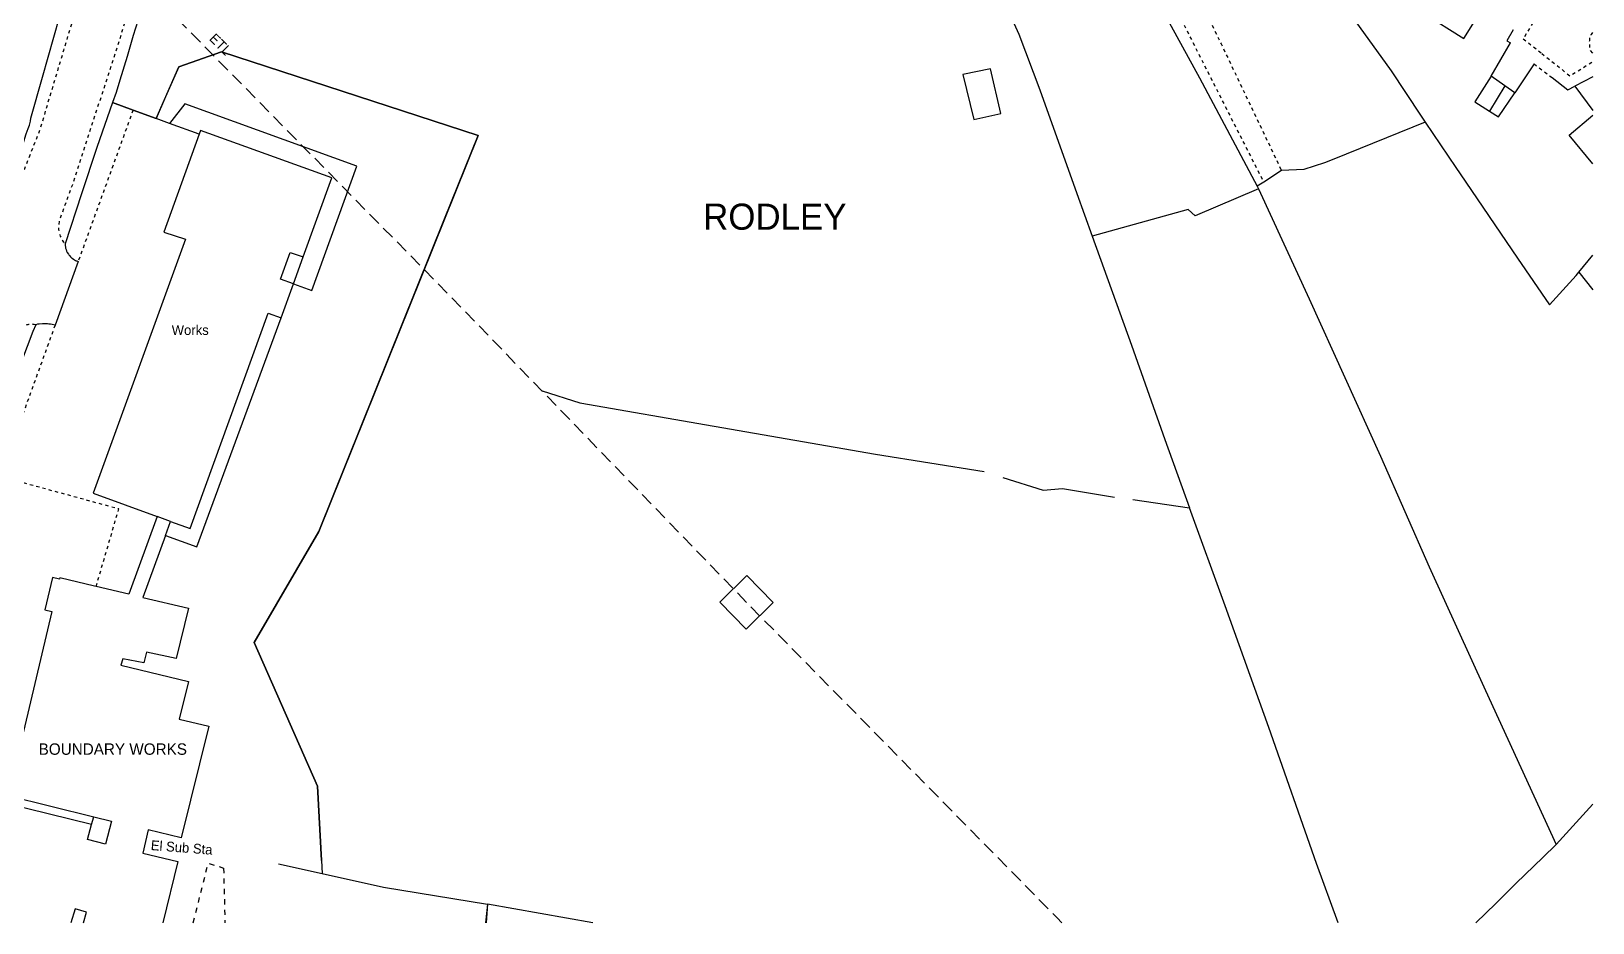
# Model space of a CAD drawing. Extents: x 421500 to 422711, y 436000 to 437000.
# Drawn here: x 422260.5 to 422500, y 436000 to 436136.8 of the extents above; entities that cross this region are included whole.
import ezdxf

# ---------------------------------------------------------------- set-up
doc = ezdxf.new("R2010")
doc.units = 0
for name, pattern in [('716709-ExBase$0$OS-DASHEDLINE', [1, 0.5, -0.5]), ('716709-ExBase$0$OS-LANDFORM', [1.6, 0.8, -0.8]), ('716709-ExBase$0$OS-OVERHEAD', [3, 2, -1])]:
    doc.linetypes.add(name, pattern=pattern)
for name, color, linetype in [('716709-ExBase$0$OS-LINE_0001_BLG_OUTLINE', 7, 'Continuous'), ('716709-ExBase$0$OS-LINE_0021_ROAD_OR_TRACK', 8, '716709-ExBase$0$OS-DASHEDLINE'), ('716709-ExBase$0$OS-LINE_0030_BLG_DIVISION', 8, 'Continuous'), ('716709-ExBase$0$OS-LINE_0030_OBSTRUCTING_FEAT', 8, 'Continuous'), ('716709-ExBase$0$OS-LINE_0032_PATH_OR_EDGE', 8, '716709-ExBase$0$OS-DASHEDLINE'), ('716709-ExBase$0$OS-LINE_0043_OVERHEAD_CONSTRN', 8, '716709-ExBase$0$OS-OVERHEAD'), ('716709-ExBase$0$OS-LINE_0049_PYLON_EDGE', 8, 'Continuous'), ('716709-ExBase$0$OS-LINE_0374_TOP_OF_SLOPE', 8, '716709-ExBase$0$OS-LANDFORM'), ('716709-ExBase$0$OS-LINE_0376_BOT_SLOPE_CLIFF', 8, '716709-ExBase$0$OS-LANDFORM'), ('716709-ExBase$0$OS-PARLIAMENT_CONSTITNCY_0079', 8, 'Continuous'), ('716709-ExBase$0$OS-TEXT_BUILDING_OR_STRUCTURE', 4, 'Continuous'), ('716709-ExBase$0$OS-TEXT_BUILT_ENVIRONMENT', 4, 'Continuous'), ('716709-ExBase$0$OS-TEXT_GENERAL_FEATURE', 4, 'Continuous'), ('716709-ExBase$0$OS-TEXT_MANMADE_SURFACE', 4, 'Continuous')]:
    doc.layers.add(name, color=color, linetype=linetype)
doc.styles.add('716709-ExBase$0$Standard', font='romans.shx')

msp = doc.modelspace()

# ---------------------------------------------------------------- linework, layer by layer
at = {"layer": '716709-ExBase$0$OS-LINE_0001_BLG_OUTLINE'}
for p, q in [((422298.83, 436092.81), (422300.7, 436097.98)), ((422281.08, 436059.41), (422281.87, 436061.57)), ((422256.9, 436019.5), (422270.08, 436016.27)), ((422269.74, 436015.09), (422256.65, 436018.3))]:
    msp.add_line(p, q, dxfattribs=at)
at = {"layer": '716709-ExBase$0$OS-LINE_0001_BLG_OUTLINE', "flags": 128}
for points in [[(422476.91, 436143.96), (422474.05, 436139.5), (422480.2, 436135.65), (422482.99, 436140.05)], [(422500, 436116.4), (422496.4, 436120.8), (422500, 436123.85)], [(422286.27, 436120.97), (422280.82, 436105.93), (422284.14, 436104.83), (422270.02, 436065.87), (422279.8, 436062.32)], [(422302.2, 436102.12), (422306.59, 436114.25), (422286.48, 436121.54), (422286.27, 436120.97)], [(422300.7, 436097.98), (422298.72, 436098.7), (422300.22, 436102.83), (422302.2, 436102.12)], [(422281.87, 436061.57), (422284.88, 436060.48), (422296.85, 436093.53), (422298.83, 436092.81)], [(422279.8, 436062.32), (422275.48, 436050.4), (422270.45, 436051.59)], [(422281.08, 436059.41), (422277.61, 436049.9), (422284.6, 436048.25), (422282.75, 436040.55), (422278.2, 436041.5), (422277.75, 436039.85), (422274.55, 436040.5), (422274.25, 436039.5), (422284.6, 436037), (422283.2, 436031.25), (422287.75, 436030.15), (422283.5, 436013.05), (422278.45, 436014.25), (422277.6, 436010.7), (422283, 436009.4), (422280.7, 436000)], [(422270.45, 436051.59), (422270.2, 436051.65), (422264.9, 436052.9), (422264.85, 436052.71), (422263.78, 436052.96), (422262.6, 436048), (422263.67, 436047.74), (422259.5, 436030.2), (422258.79, 436027.28)], [(422270.08, 436016.27), (422272.8, 436015.6), (422271.9, 436012.05), (422269.15, 436012.75), (422269.74, 436015.09)], [(422268.5, 436000), (422268.95, 436001.65), (422267.25, 436002.15), (422266.55, 436000)]]:
    msp.add_lwpolyline(points, dxfattribs=at)
at = {"layer": '716709-ExBase$0$OS-LINE_0021_ROAD_OR_TRACK'}
msp.add_line((422489.35, 436135.6), (422492.17, 436133.35), dxfattribs=at)
at = {"layer": '716709-ExBase$0$OS-LINE_0021_ROAD_OR_TRACK', "flags": 128}
for points in [[(422291.7, 436210.95), (422291.65, 436210.85), (422291.45, 436210.6), (422291.3, 436210.4), (422291.2, 436210.2), (422291.1, 436209.95), (422291.05, 436209.75), (422291, 436209.6), (422288.05, 436195.75), (422284.75, 436179.8), (422282.75, 436170.95), (422281.55, 436165.05), (422280.2, 436158.7), (422279, 436153.8), (422278.5, 436151.5), (422278.2, 436149.9), (422277.95, 436148.75), (422277.55, 436146.75), (422276.95, 436145.05), (422276.9, 436144.9), (422276.2, 436142.6), (422276.1, 436142.25), (422273.95, 436135.2), (422271.6, 436127.95), (422266.8, 436113.2), (422264.81, 436107.75), (422264.68, 436106.9), (422264.68, 436106.72), (422264.7, 436106.36), (422264.76, 436106), (422264.83, 436105.68), (422264.89, 436105.51), (422264.94, 436105.34), (422265.08, 436105), (422265.16, 436104.84), (422265.25, 436104.68), (422265.34, 436104.53), (422265.44, 436104.38), (422265.55, 436104.23), (422265.7, 436104.12)], [(422237.9, 436064.55), (422238.15, 436064.6), (422238.5, 436064.7), (422238.75, 436064.8), (422239.05, 436064.95), (422239.3, 436065.15), (422239.55, 436065.3), (422239.8, 436065.55), (422240, 436065.65), (422240.4, 436066.15), (422240.55, 436066.45), (422243.7, 436074.9), (422249.15, 436088.7), (422250.45, 436091.75), (422250.95, 436092.95), (422252.3, 436096.75), (422258.15, 436112.2), (422261.15, 436119.9), (422261.3, 436120.2), (422261.75, 436121.4), (422262.45, 436123.6), (422263.1, 436125.85), (422265.5, 436133.85), (422268.8, 436144.9), (422266.83, 436146.22)], [(422500, 436143.65), (422497.7, 436141.2), (422497.25, 436140.75), (422496.8, 436140.4), (422496.7, 436140.35), (422496.25, 436139.95), (422495.9, 436139.75), (422495.65, 436139.65), (422495.45, 436139.6), (422495.2, 436139.6), (422495, 436139.55), (422494.15, 436139.55), (422493.75, 436139.6), (422492.9, 436139.65), (422492.65, 436139.7), (422492.35, 436139.8), (422492.1, 436139.95), (422491.95, 436140), (422489.35, 436135.6)], [(422500, 436133.4), (422499.6, 436133.85), (422499.55, 436133.95), (422499.55, 436134.75), (422499.5, 436134.9), (422499.5, 436135.2), (422499.55, 436135.35), (422499.55, 436135.8), (422499.6, 436135.95), (422499.7, 436136.15), (422499.8, 436136.25), (422500, 436136.55)], [(422492.17, 436133.35), (422496.5, 436129.9), (422500, 436132.1)], [(422261.19, 436091.74), (422260.95, 436091.78), (422260.82, 436091.79), (422260.7, 436091.8), (422260.58, 436091.8), (422260.46, 436091.79), (422260.33, 436091.78), (422260.21, 436091.77), (422260.09, 436091.75), (422259.97, 436091.72), (422259.82, 436091.69), (422259.58, 436091.61), (422259.47, 436091.57), (422259.36, 436091.52), (422259.03, 436091.34), (422258.83, 436091.2), (422258.66, 436090.9), (422258.5, 436090.45), (422255.6, 436082.85), (422255.2, 436081.75), (422254.8, 436080.6), (422254.7, 436080.2), (422254.05, 436078.35), (422253.15, 436075.55), (422247.9, 436059.5), (422249.55, 436058.08)]]:
    msp.add_lwpolyline(points, dxfattribs=at)
at = {"layer": '716709-ExBase$0$OS-LINE_0030_BLG_DIVISION'}
msp.add_line((422281.87, 436061.57), (422279.8, 436062.32), dxfattribs=at)
at = {"layer": '716709-ExBase$0$OS-LINE_0030_OBSTRUCTING_FEAT'}
for p, q in [((422484.4, 436129.85), (422487.38, 436134.96)), ((422490.99, 436131.74), (422488.05, 436127.3)), ((422486.5, 436128.38), (422484.4, 436129.85)), ((422500, 436129.75), (422497.27, 436128.33)), ((422486.5, 436128.38), (422484.16, 436124.47)), ((422485.55, 436123.6), (422488.05, 436127.3)), ((422488.05, 436127.3), (422486.5, 436128.38)), ((422497.27, 436128.33), (422500, 436124.6)), ((422276.11, 436124.65), (422272.96, 436125.8)), ((422279.64, 436123.37), (422276.11, 436124.65)), ((422484.16, 436124.47), (422485.55, 436123.6)), ((422281.71, 436122.62), (422279.64, 436123.37)), ((422286.27, 436120.97), (422281.71, 436122.62)), ((422452.25, 436115.4), (422449.54, 436113.58)), ((422449.54, 436113.58), (422448.55, 436113)), ((422448.55, 436113), (422448.75, 436112.56)), ((422267.7, 436101.43), (422264.15, 436091.65)), ((422300.7, 436097.98), (422302.2, 436102.12)), ((422497.85, 436099.8), (422500, 436102.4)), ((422497.85, 436099.8), (422500, 436097.09)), ((422429.45, 436064.9), (422438.15, 436063.65)), ((422500, 436018.2), (422494.4, 436012)), ((422269.74, 436015.09), (422270.08, 436016.27)), ((422330.5, 436002.85), (422330.15, 436000)), ((422346.65, 436000), (422330.5, 436002.85))]:
    msp.add_line(p, q, dxfattribs=at)
at = {"layer": '716709-ExBase$0$OS-LINE_0030_OBSTRUCTING_FEAT', "flags": 128}
for points in [[(422417.9, 436207.15), (422417.05, 436203.85), (422416.6, 436194.8), (422417.4, 436187.95), (422418.5, 436179.55), (422419.8, 436174.45), (422429.1, 436149.85), (422432.35, 436142.95), (422433.6, 436140.7), (422439.7, 436129.6), (422448.55, 436113)], [(422284.11, 436166.27), (422283.1, 436161.6), (422280.8, 436152.25), (422280.65, 436151.65), (422277.25, 436139.65), (422277.2, 436139.45), (422276.15, 436136.1), (422275.2, 436132.85), (422274.08, 436129.22), (422273.5, 436127.35), (422272.96, 436125.8)], [(422453.27, 436152.72), (422457.25, 436147.1), (422469.1, 436130.65), (422473.6, 436123.85), (422474.3, 436122.82)], [(422238.95, 436067.6), (422246.85, 436088), (422251.6, 436100.15), (422259.35, 436119.85), (422259.7, 436121), (422260.05, 436121.85), (422260.25, 436122.35), (422260.4, 436122.95), (422260.45, 436123.4), (422262.2, 436129.7), (422266.55, 436145.1), (422266.83, 436146.22)], [(422410.95, 436138.55), (422411.95, 436136.3), (422415.2, 436127.75), (422420.85, 436111.85), (422423.22, 436105.3)], [(422487.78, 436136.95), (422486.8, 436135.3), (422487.38, 436134.96)], [(422305, 436009.56), (422304.41, 436020.97), (422294.69, 436043), (422304.62, 436060.02), (422323.89, 436107.98), (422329.02, 436120.74), (422289.68, 436133.61), (422283.15, 436131.29), (422281.1, 436126.67), (422279.64, 436123.37)], [(422407.6, 436131), (422403.4, 436130.1), (422405.05, 436123.2), (422409.2, 436124.15), (422407.6, 436131)], [(422484.4, 436129.85), (422481.9, 436125.9), (422484.16, 436124.47)], [(422493.75, 436129.65), (422496.15, 436127.75), (422497.27, 436128.33)], [(422272.96, 436125.8), (422270.55, 436118.9), (422268.2, 436111.8), (422265.7, 436104.12)], [(422300.7, 436097.98), (422303.52, 436096.96), (422310.43, 436116.05), (422284.07, 436125.59), (422281.71, 436122.62)], [(422474.3, 436122.82), (422460.3, 436117.15), (422458.85, 436116.55), (422455.7, 436115.55), (422452.25, 436115.4)], [(422474.3, 436122.82), (422479.01, 436115.87), (422479.67, 436114.9)], [(422479.67, 436114.9), (422488.46, 436101.94), (422493.38, 436094.77), (422497.45, 436099.3), (422497.85, 436099.8)], [(422448.75, 436112.56), (422439, 436108.45), (422437.95, 436109.4), (422423.22, 436105.3)], [(422448.75, 436112.56), (422456.5, 436095.7), (422467.45, 436071.55), (422474.9, 436054.6), (422483.55, 436035.65), (422494.4, 436012)], [(422423.22, 436105.3), (422429.25, 436088.6), (422434.35, 436074.15), (422438.15, 436063.65)], [(422265.7, 436104.12), (422265.7, 436103.96), (422265.71, 436103.84), (422265.73, 436103.72), (422265.75, 436103.61), (422265.77, 436103.49), (422265.8, 436103.38), (422265.83, 436103.26), (422265.91, 436103.04), (422265.96, 436102.94), (422266.01, 436102.83), (422266.19, 436102.53), (422266.26, 436102.43), (422266.34, 436102.33), (422266.5, 436102.15), (422266.68, 436101.99), (422266.76, 436101.92), (422266.96, 436101.78), (422267.26, 436101.6), (422267.37, 436101.55), (422267.48, 436101.51), (422267.58, 436101.46), (422267.7, 436101.43)], [(422261.19, 436091.74), (422260.75, 436090.7), (422258, 436083.4), (422256.6, 436079.65), (422255.85, 436077.95), (422255.25, 436076.4), (422254.7, 436074.75), (422254.05, 436072.55), (422252.9, 436068.7), (422252.71, 436068.23)], [(422264.15, 436091.65), (422263.69, 436091.77), (422263.45, 436091.81), (422263.22, 436091.84), (422262.98, 436091.87), (422262.74, 436091.88), (422262.44, 436091.89), (422262.2, 436091.88), (422261.72, 436091.84), (422261.48, 436091.8), (422261.19, 436091.74)], [(422281.08, 436059.41), (422285.88, 436057.68), (422298.83, 436092.81)], [(422338.85, 436081.6), (422344.65, 436079.75), (422365.25, 436076.15), (422390, 436071.9), (422406.65, 436069.2)], [(422409.5, 436068.3), (422415.7, 436066.35), (422418.65, 436066.6), (422426.65, 436065.3)], [(422460.95, 436000), (422457.65, 436009.1), (422450.3, 436029.95), (422443.6, 436048.6), (422438.15, 436063.65)], [(422482.05, 436000), (422485.15, 436002.95), (422488.25, 436006.05), (422492.35, 436010), (422494.4, 436012)], [(422298.4, 436009.05), (422305.1, 436007.56), (422314.55, 436005.45), (422330.5, 436002.85)]]:
    msp.add_lwpolyline(points, dxfattribs=at)
at = {"layer": '716709-ExBase$0$OS-LINE_0032_PATH_OR_EDGE'}
for p, q in [((422490.99, 436131.74), (422493.75, 436129.65)), ((422276.11, 436124.65), (422267.7, 436101.43))]:
    msp.add_line(p, q, dxfattribs=at)
at = {"layer": '716709-ExBase$0$OS-LINE_0032_PATH_OR_EDGE', "flags": 128}
for points in [[(422422.53, 436214.69), (422421.9, 436210.8), (422421.65, 436207.7), (422421.55, 436204.55), (422421.5, 436204.2), (422421.45, 436200.15), (422421.6, 436197.7), (422421.6, 436197.5), (422421.8, 436193.35), (422422.05, 436189.5), (422422.55, 436185.3), (422422.95, 436183.45), (422423.25, 436182.2), (422423.9, 436179.55), (422424.95, 436175.45), (422425.05, 436175.25), (422426.05, 436172.1), (422426.5, 436170.8), (422428.1, 436166.55), (422430, 436161.85), (422431.6, 436158.25), (422433.3, 436154.9), (422437.8, 436145.6), (422443, 436134.8), (422452.25, 436115.4)], [(422419.25, 436210.25), (422419.15, 436207.6), (422419.1, 436206.7), (422419.05, 436204.05), (422419.05, 436203.15), (422418.9, 436198.9), (422419.05, 436196.3), (422419.1, 436195.2), (422419.25, 436191.6), (422419.6, 436185.45), (422420, 436182.95), (422420.1, 436182.3), (422420.6, 436179.55), (422421.05, 436177.75), (422421.35, 436176.7), (422422.5, 436172.1), (422423.2, 436170.15), (422423.95, 436168.4), (422427.2, 436159.45), (422428.2, 436157), (422429.45, 436154.05), (422430.8, 436151), (422432.15, 436148.05), (422439.1, 436134.15), (422444.9, 436122.7), (422449.54, 436113.58)], [(422264.15, 436091.65), (422256.66, 436070.96), (422254.46, 436068.44)], [(422270.45, 436051.59), (422273.92, 436063.47), (422256.71, 436068.18)]]:
    msp.add_lwpolyline(points, dxfattribs=at)
at = {"layer": '716709-ExBase$0$OS-LINE_0043_OVERHEAD_CONSTRN', "flags": 128}
for points in [[(422370.2, 436049.15), (422324.45, 436096.45), (422258.4, 436163.55), (422210.95, 436211.5)], [(422418.55, 436000), (422417.85, 436000.75), (422370.2, 436049.15)]]:
    msp.add_lwpolyline(points, dxfattribs=at)
at = {"layer": '716709-ExBase$0$OS-LINE_0049_PYLON_EDGE', "flags": 128}
msp.add_lwpolyline([(422374.3, 436049.11), (422370.16, 436045.05), (422366.1, 436049.19), (422370.24, 436053.25), (422374.3, 436049.11)], dxfattribs=at)
at = {"layer": '716709-ExBase$0$OS-LINE_0374_TOP_OF_SLOPE'}
msp.add_line((422290, 436008.4), (422290.2, 436000), dxfattribs=at)
at = {"layer": '716709-ExBase$0$OS-LINE_0376_BOT_SLOPE_CLIFF', "flags": 128}
msp.add_lwpolyline([(422285.35, 436000), (422287.65, 436009.15), (422290, 436008.4)], dxfattribs=at)
at = {"layer": '716709-ExBase$0$OS-PARLIAMENT_CONSTITNCY_0079', "flags": 128}
msp.add_lwpolyline([(422277.2, 436139.45), (422276.15, 436136.1), (422275.2, 436132.85), (422274.08, 436129.22), (422273.5, 436127.35), (422272.96, 436125.8), (422276.11, 436124.65), (422279.64, 436123.37), (422283.15, 436131.29), (422289.68, 436133.61), (422329.02, 436120.74), (422304.62, 436060.02), (422294.69, 436043), (422304.41, 436020.97), (422305, 436009.56), (422305.1, 436007.56), (422314.55, 436005.45), (422330.5, 436002.85), (422330.27, 436000)], dxfattribs=at)

# ---------------------------------------------------------------- texts
at = {"layer": '716709-ExBase$0$OS-TEXT_BUILDING_OR_STRUCTURE', "attachment_point": 7, "style": '716709-ExBase$0$Standard'}
for s, insert, char_height, width in [('{\\fHeledd|b0|i0|c0|p34;Works}', (422282.04, 436090.14), 1.5, 7.6667), ('{\\fHeledd|b0|i0|c0|p34;BOUNDARY WORKS}', (422261.63, 436025.74), 1.75, 30.2361)]:
    msp.add_mtext(s, dxfattribs=dict(at, insert=insert, char_height=char_height, width=width))
at = {"layer": '716709-ExBase$0$OS-TEXT_BUILT_ENVIRONMENT', "insert": (422363.55, 436106.25), "char_height": 4, "width": 28.1081, "attachment_point": 7, "style": '716709-ExBase$0$Standard'}
msp.add_mtext('{\\fHeledd|b0|i0|c0|p34;RODLEY}', dxfattribs=at)
at = {"layer": '716709-ExBase$0$OS-TEXT_GENERAL_FEATURE', "insert": (422289, 436134.2), "char_height": 1.5, "width": 4.8333, "attachment_point": 8, "rotation": 315.4, "style": '716709-ExBase$0$Standard'}
msp.add_mtext('{\\fHeledd|b0|i0|c0|p34;ETL}', dxfattribs=at)
at = {"layer": '716709-ExBase$0$OS-TEXT_MANMADE_SURFACE', "insert": (422278.85, 436011.9), "char_height": 1.5, "width": 12.4167, "attachment_point": 4, "rotation": 355.6, "style": '716709-ExBase$0$Standard'}
msp.add_mtext('{\\fHeledd|b0|i0|c0|p34;El Sub Sta}', dxfattribs=at)

doc.saveas('drawing.dxf')
